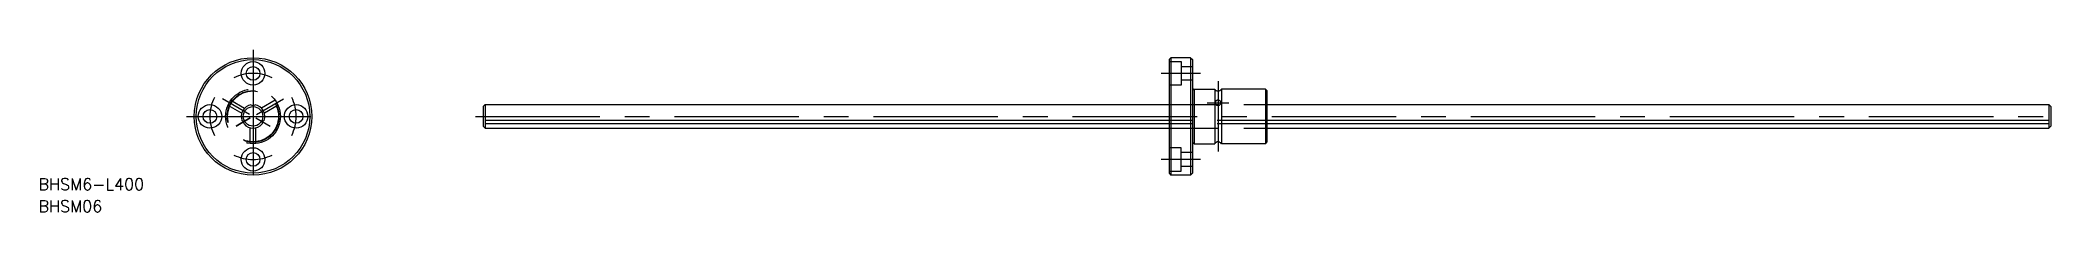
# Model space of a CAD drawing. Extents: x -54 to 461, y -24 to 17.
import ezdxf

# ---------------------------------------------------------------- set-up
doc = ezdxf.new("R2010")
doc.units = 0
doc.linetypes.add('CENTER', pattern=[50.8, 31.75, -6.35, 6.35, -6.35])
doc.linetypes.add('DASHED', pattern=[19.05, 12.7, -6.35])
doc.layers.get('0').update_dxf_attribs({"linetype": 'CONTINUOUS'})
doc.layers.add('CENTER', color=1, linetype='CENTER')
doc.styles.get("Standard").update_dxf_attribs({"font": 'txt.shx', "height": 3, "bigfont": 'bigfont.shx'})

msp = doc.modelspace()

# ---------------------------------------------------------------- linework, layer by layer
at = {"color": 7, "linetype": 'CONTINUOUS'}
for p, q in [((234.23, 15), (233.73, 14.5)), ((233.73, 14.5), (233.73, -14.5)), ((234.23, 15), (234.23, -15)), ((239.23, 15), (234.23, 15)), ((239.23, 15), (239.23, -15)), ((239.23, 15), (239.73, 14.5)), ((239.73, 14.5), (239.73, -14.5)), ((240.13, 7), (239.73, 6.6)), ((240.13, 7), (240.13, -7)), ((240.13, 7), (245.38, 7)), ((245.38, 7), (245.38, -7)), ((247.08, 7), (247.08, -7)), ((258.33, 7), (247.08, 7)), ((258.33, 7), (258.33, -7)), ((258.33, 7), (258.73, 6.6)), ((258.73, 6.6), (258.73, -6.6)), ((58.73, 2.5), (59.23, 3)), ((58.73, 2.5), (58.73, -2.5)), ((59.23, 3), (233.73, 3)), ((59.23, 3), (59.23, -3)), ((258.73, 3), (458.23, 3)), ((458.23, 3), (458.73, 2.5)), ((458.23, 3), (458.23, -3)), ((458.73, 2.5), (458.73, -2.5)), ((58.73, -2.5), (59.23, -3)), ((233.73, -1.02), (59.23, -1.02)), ((233.73, -1.94), (59.23, -1.94)), ((59.23, -3), (233.73, -3)), ((458.23, -1.02), (258.73, -1.02)), ((458.23, -1.94), (258.73, -1.94)), ((258.73, -3), (458.23, -3)), ((458.23, -3), (458.73, -2.5)), ((240.13, -7), (239.73, -6.6)), ((240.13, -7), (245.38, -7)), ((258.33, -7), (247.08, -7)), ((258.33, -7), (258.73, -6.6)), ((233.73, -14.5), (234.23, -15)), ((239.23, -15), (234.23, -15)), ((239.73, -14.5), (239.23, -15))]:
    msp.add_line(p, q, dxfattribs=at)
at = {"color": 3, "linetype": 'DASHED'}
for p, q in [((233.73, 14), (236.83, 14)), ((236.83, 14), (236.83, 8)), ((236.83, 12.75), (239.73, 12.75)), ((236.83, 8), (233.73, 8)), ((239.73, 9.25), (236.83, 9.25)), ((-6.4, 2.83), (-2.89, 0.8)), ((-5.65, 4.13), (-2.14, 2.1)), ((5.65, 4.13), (2.14, 2.1)), ((6.4, 2.83), (2.89, 0.8)), ((233.73, 3), (258.73, 3)), ((-0.75, -6.96), (-0.75, -2.9)), ((0.75, -6.96), (0.75, -2.9)), ((258.73, -1.02), (233.73, -1.02)), ((258.73, -1.94), (233.73, -1.94)), ((233.73, -3), (258.73, -3)), ((236.83, -8), (233.73, -8)), ((236.83, -14), (236.83, -8)), ((239.73, -9.25), (236.83, -9.25)), ((233.73, -14), (236.83, -14)), ((236.83, -12.75), (239.73, -12.75))]:
    msp.add_line(p, q, dxfattribs=at)
at = {"color": 7, "linetype": 'CONTINUOUS'}
msp.add_polyline3d([(245.48, 3.48, 0), (245.48, 3.45, 0), (245.48, 3.42, 0), (245.49, 3.38, 0), (245.5, 3.35, 0), (245.5, 3.32, 0), (245.51, 3.29, 0), (245.53, 3.26, 0), (245.54, 3.23, 0), (245.55, 3.2, 0), (245.57, 3.17, 0), (245.59, 3.15, 0), (245.61, 3.12, 0), (245.63, 3.09, 0), (245.65, 3.07, 0), (245.68, 3.04, 0), (245.7, 3.02, 0), (245.73, 3, 0), (245.75, 2.98, 0), (245.78, 2.96, 0), (245.81, 2.94, 0), (245.84, 2.92, 0), (245.88, 2.91, 0), (245.91, 2.89, 0), (245.94, 2.88, 0), (245.98, 2.87, 0), (246.01, 2.86, 0), (246.05, 2.85, 0), (246.08, 2.84, 0), (246.12, 2.84, 0), (246.16, 2.83, 0), (246.19, 2.83, 0), (246.23, 2.83, 0), (246.27, 2.83, 0), (246.3, 2.83, 0), (246.34, 2.84, 0), (246.38, 2.84, 0), (246.41, 2.85, 0), (246.45, 2.86, 0), (246.48, 2.87, 0), (246.52, 2.88, 0), (246.55, 2.89, 0), (246.58, 2.91, 0), (246.62, 2.92, 0), (246.65, 2.94, 0), (246.68, 2.96, 0), (246.71, 2.98, 0), (246.73, 3, 0), (246.76, 3.02, 0), (246.79, 3.04, 0), (246.81, 3.07, 0), (246.83, 3.09, 0), (246.85, 3.12, 0), (246.87, 3.15, 0), (246.89, 3.17, 0), (246.91, 3.2, 0), (246.92, 3.23, 0), (246.94, 3.26, 0), (246.95, 3.29, 0), (246.96, 3.32, 0), (246.97, 3.35, 0), (246.97, 3.38, 0), (246.98, 3.42, 0), (246.98, 3.45, 0), (246.98, 3.48, 0), (246.98, 3.51, 0), (246.98, 3.54, 0), (246.97, 3.58, 0), (246.97, 3.61, 0), (246.96, 3.64, 0), (246.95, 3.67, 0), (246.94, 3.7, 0), (246.92, 3.73, 0), (246.91, 3.76, 0), (246.89, 3.79, 0), (246.87, 3.81, 0), (246.85, 3.84, 0), (246.83, 3.87, 0), (246.81, 3.89, 0), (246.79, 3.92, 0), (246.76, 3.94, 0), (246.73, 3.96, 0), (246.71, 3.98, 0), (246.68, 4, 0), (246.65, 4.02, 0), (246.62, 4.04, 0), (246.58, 4.05, 0), (246.55, 4.07, 0), (246.52, 4.08, 0), (246.48, 4.09, 0), (246.45, 4.1, 0), (246.41, 4.11, 0), (246.38, 4.12, 0), (246.34, 4.12, 0), (246.3, 4.13, 0), (246.27, 4.13, 0), (246.23, 4.13, 0), (246.19, 4.13, 0), (246.16, 4.13, 0), (246.12, 4.12, 0), (246.08, 4.12, 0), (246.05, 4.11, 0), (246.01, 4.1, 0), (245.98, 4.09, 0), (245.94, 4.08, 0), (245.91, 4.07, 0), (245.88, 4.05, 0), (245.84, 4.04, 0), (245.81, 4.02, 0), (245.78, 4, 0), (245.75, 3.98, 0), (245.73, 3.96, 0), (245.7, 3.94, 0), (245.68, 3.92, 0), (245.65, 3.89, 0), (245.63, 3.87, 0), (245.61, 3.84, 0), (245.59, 3.81, 0), (245.57, 3.79, 0), (245.55, 3.76, 0), (245.54, 3.73, 0), (245.53, 3.7, 0), (245.51, 3.67, 0), (245.5, 3.64, 0), (245.5, 3.61, 0), (245.49, 3.58, 0), (245.48, 3.54, 0), (245.48, 3.51, 0), (245.48, 3.48, 0)], dxfattribs=at)
for centre, radius in [((0, 0), 15), ((0, 0), 14.5), ((0, 11), 3), ((0, 11), 1.75), ((-11, 0), 3), ((-11, 0), 1.75), ((0, 0), 2.5), ((11, 0), 3), ((11, 0), 1.75), ((0, -11), 3), ((0, -11), 1.75)]:
    msp.add_circle(centre, radius, dxfattribs=at)
at = {"color": 3, "linetype": 'DASHED'}
for radius in [7, 6.6, 6.5]:
    msp.add_circle((0, 0), radius, dxfattribs=at)
at = {"color": 7, "linetype": 'CONTINUOUS'}
for centre, radius, start, end in [((246.23, 7.47), 0.971, 208.94, 331.06), ((0, 0), 3, 100.1952, 199.8048), ((0, 3.8), 1, 237.9266, 302.0734), ((0, 0), 3, 340.1952, 79.8048), ((-3.29, -1.9), 1, 357.9266, 62.0734), ((0, 0), 3, 220.1952, 319.8048), ((3.29, -1.9), 1, 117.9266, 182.0734), ((246.23, -7.47), 0.971, 28.94, 151.06)]:
    msp.add_arc(centre, radius, start, end, dxfattribs=at)
at = {"layer": 'CENTER', "color": 1, "linetype": 'CENTER'}
for p, q in [((0, 17), (0, -17)), ((241.73, 11), (231.73, 11)), ((246.23, 9), (246.23, -9)), ((-17, 0), (17, 0)), ((-0.87, 0.5), (-7.79, 4.5)), ((0.87, 0.5), (7.79, 4.5)), ((56.73, 0), (460.73, 0)), ((243.48, 3.5), (248.98, 3.5)), ((-0.69, -0.4), (-4.33, -2.5)), ((-4.33, -2.5), (-0.69, -0.4)), ((0.69, -0.4), (4.33, -2.5)), ((241.73, -11), (231.73, -11))]:
    msp.add_line(p, q, dxfattribs=at)
for start, end in [(63.7269, 116.2731), (153.7269, 206.2731), (333.7269, 26.2731), (243.7269, 296.2731)]:
    msp.add_arc((0, 0), 11, start, end, dxfattribs=at)

# ---------------------------------------------------------------- texts
at = {"color": 7, "linetype": 'CONTINUOUS'}
for s, p in [('BHSM6-L400', (-54.78, -18.84)), ('BHSM06', (-54.78, -24.46))]:
    msp.add_text(s, height=3, dxfattribs=at).set_placement(p)

doc.saveas('drawing.dxf')
